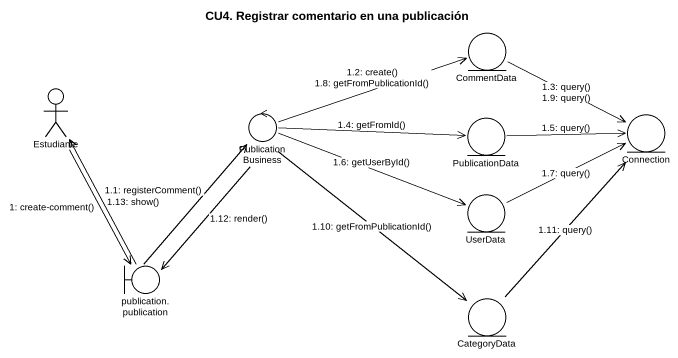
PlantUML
@startuml
title CU4. Registrar comentario en una publicación
entity CommentData
actor Estudiante
control PublicationBusiness
entity PublicationData
entity Connection
entity UserData
boundary "publication.publication" as publication_publication
entity CategoryData
Estudiante --> publication_publication : 1: create-comment()
publication_publication -up-> PublicationBusiness : 1.1: registerComment()
PublicationBusiness -right-> CommentData : 1.2: create()\n1.8: getFromPublicationId()
CommentData -right-> Connection : 1.3: query()\n1.9: query()
PublicationBusiness -right-> PublicationData : 1.4: getFromId()
PublicationData -right-> Connection : 1.5: query()
PublicationBusiness -right-> UserData : 1.6: getUserById()
UserData -right-> Connection : 1.7: query()
PublicationBusiness --> CategoryData : 1.10: getFromPublicationId()
CategoryData -up-> Connection : 1.11: query()
PublicationBusiness --> publication_publication : 1.12: render()
publication_publication -up-> Estudiante : 1.13: show()
@enduml
